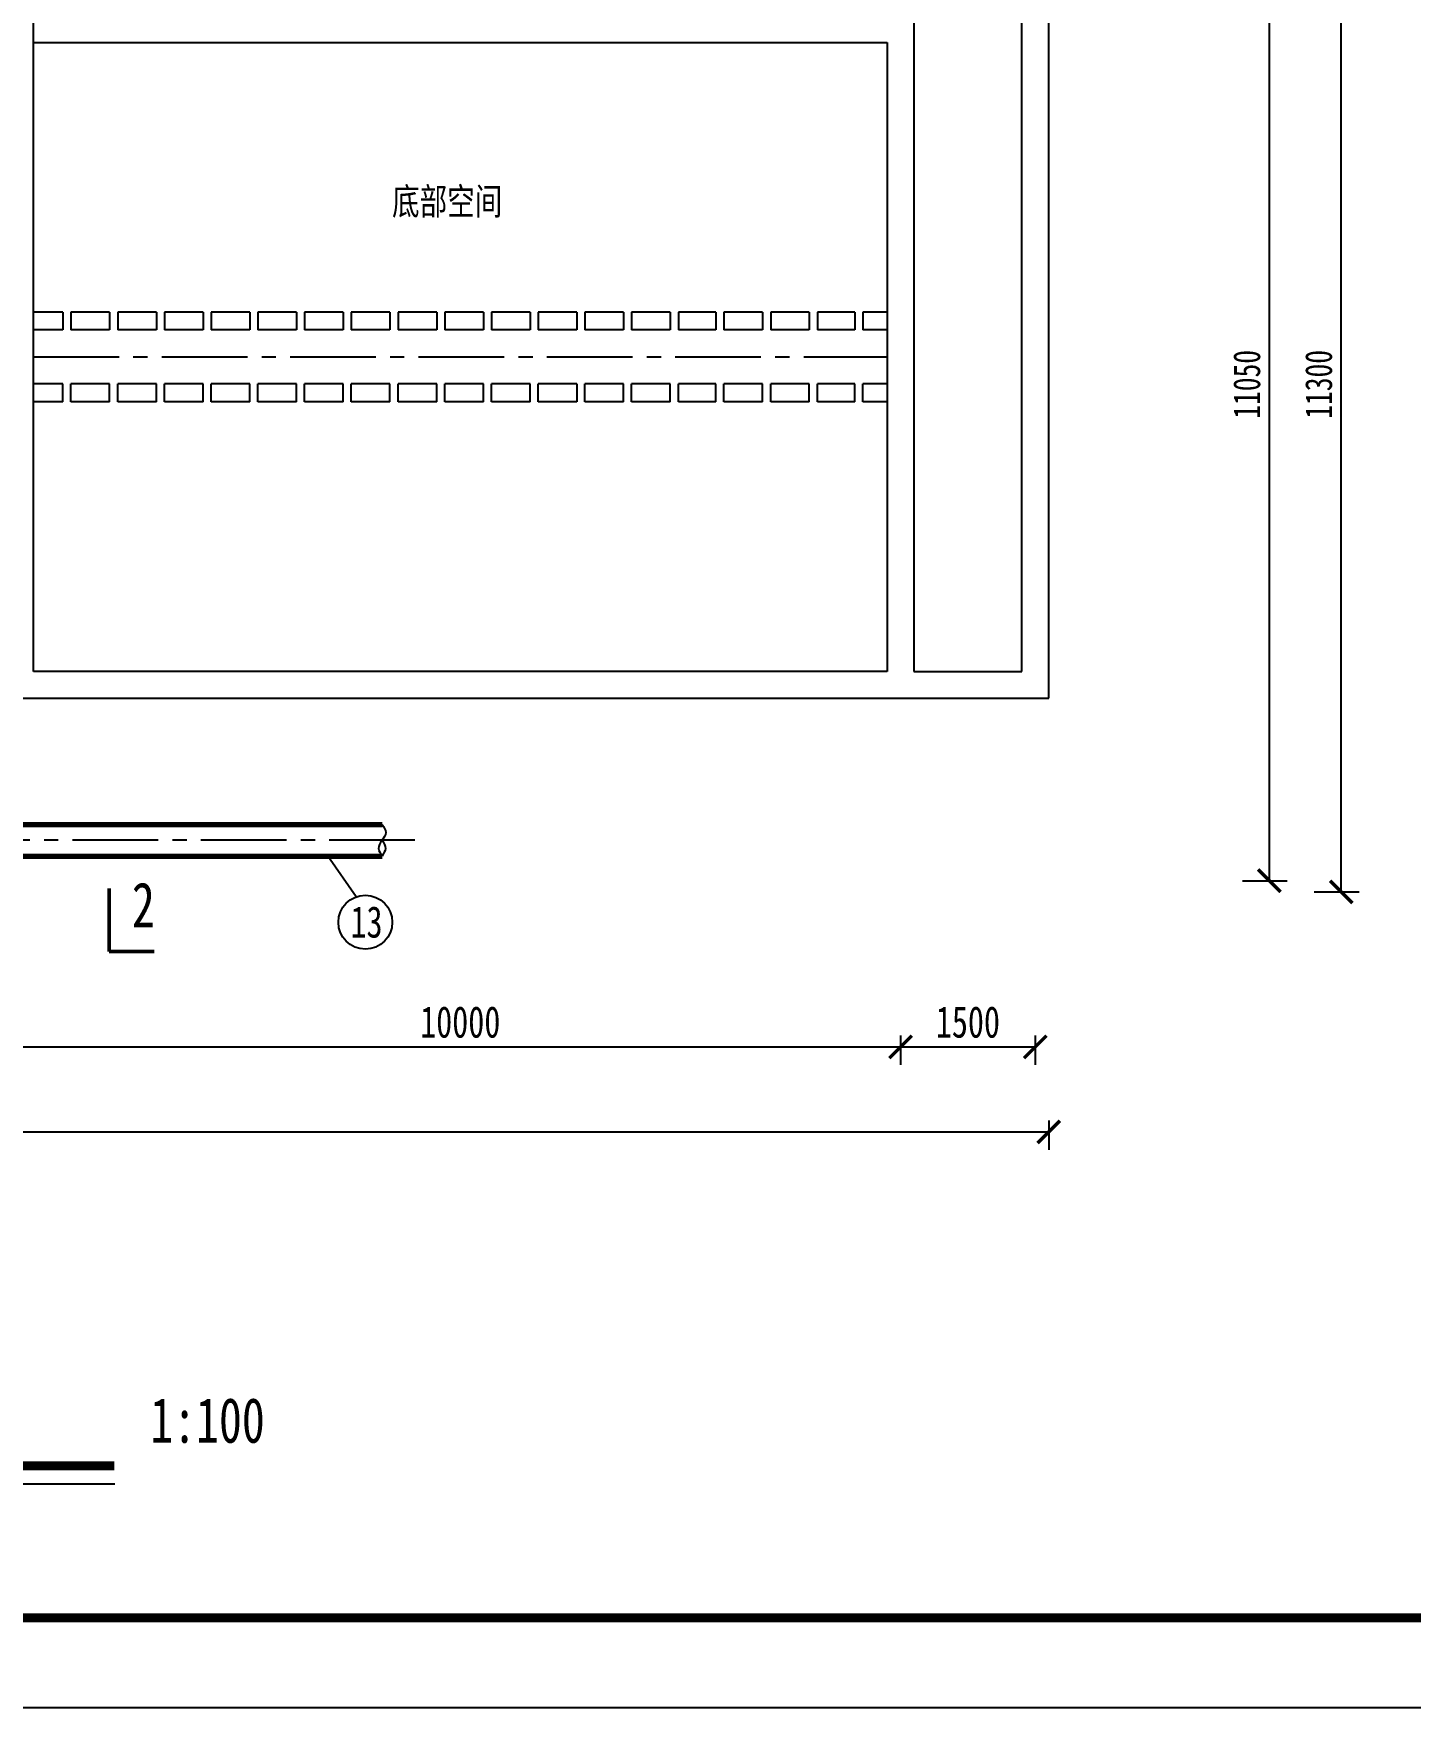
# Model space of a CAD drawing. Header units: millimetres. Extents: x 4237 to 5078, y 1819 to 2413.
# Drawn here: x 4529.2 to 4682.5, y 1819.5 to 2005.8 of the extents above; entities that cross this region are included whole.
import ezdxf
from ezdxf.enums import TextEntityAlignment as Align

# ---------------------------------------------------------------- set-up
doc = ezdxf.new("R2010")
doc.units = ezdxf.units.MM
doc.header["$LTSCALE"] = 0.5
doc.linetypes.add('CENTER2', pattern=[28.575, 19.05, -3.175, 3.175, -3.175])
for name, color, linetype in [('TWT_TITLE', 7, 'Continuous'), ('尺寸标注', 3, 'Continuous'), ('序号', 30, 'Continuous'), ('槽等滤池内部构造', 41, 'Continuous'), ('点划线', 4, 'CENTER2'), ('辅助与打断', 1, 'Continuous')]:
    doc.layers.add(name, color=color, linetype=linetype)
doc.layers.add('空气管线', color=191, linetype='Continuous', lineweight=70)
doc.styles.get("Standard").update_dxf_attribs({"font": '', "width": 0.75})
doc.styles.get('Standard').set_extended_font_data('FangSong_GB2312')

# ---------------------------------------------------------------- blocks, each defined once
blk = doc.blocks.new('_ArchTick')
at = {"color": 0, "linetype": 'ByBlock', "const_width": 0.15}
blk.add_lwpolyline([(-0.5, -0.5), (0.5, 0.5)], dxfattribs=at)
blk = doc.blocks.new('编号')
at = {"layer": '序号'}
blk.add_circle((0, 0), 3, dxfattribs=at)
at = {"layer": '序号', "width": 0.75}
blk.add_attdef('编号', text='', height=3.5, dxfattribs=at).set_placement((0.13, -1.71), align=Align.CENTER)

msp = doc.modelspace()

# ---------------------------------------------------------------- linework, layer by layer
for p, q in [((4627.217, 2078.6), (4627.217, 1986.236)), ((4639.217, 1986.236), (4639.217, 2078.706)), ((4529.217, 1986.236), (4529.217, 2006.809)), ((4529.217, 2004.809), (4624.217, 2004.809)), ((4624.217, 2004.809), (4624.217, 1986.236)), ((4529.217, 1934.809), (4529.217, 1986.236)), ((4624.217, 1986.236), (4624.217, 1934.809)), ((4627.217, 1986.236), (4627.217, 1934.809)), ((4639.217, 1934.809), (4639.217, 1986.236)), ((4624.217, 1934.809), (4529.217, 1934.809)), ((4627.217, 1934.809), (4639.217, 1934.809)), ((4339.217, 1931.809), (4642.217, 1931.809)), ((4456.212, 1844.391), (4538.275, 1844.391))]:
    msp.add_line(p, q)
at = {"color": 3, "transparency": 16777216}
for p, q in [((4625.717, 1894.264), (4625.717, 1891.014)), ((4625.717, 1894.264), (4625.717, 1891.014)), ((4640.717, 1894.264), (4640.717, 1891.014)), ((4527.717, 1893.014), (4625.717, 1893.014)), ((4625.717, 1893.014), (4640.717, 1893.014)), ((4642.217, 1884.802), (4642.217, 1881.552)), ((4339.217, 1883.552), (4642.217, 1883.552))]:
    msp.add_line(p, q, dxfattribs=at)
at = {"color": 0}
msp.add_line((4237.137, 1819.483), (5078.137, 1819.483), dxfattribs=at)
at = {"const_width": 1}
msp.add_lwpolyline([(4456.212, 1846.391), (4538.214, 1846.391)], dxfattribs=at)
msp.add_spline([(4568.008, 1917.759), (4568.433, 1916.879), (4568.008, 1916.009), (4567.625, 1915.086), (4568.008, 1914.259)], degree=3)
msp.add_open_spline([(4568.008, 1916.009), (4568.217, 1915.705), (4568.58, 1915.107), (4568.193, 1914.533), (4568.008, 1914.259)], degree=3, knots=[1.9455889, 1.9455889, 1.9455889, 1.9455889, 2.9453535, 3.8565691, 3.8565691, 3.8565691, 3.8565691])
at = {"layer": 'TWT_TITLE', "color": 0}
msp.add_lwpolyline([(4237.137, 1819.483), (5078.137, 1819.483), (5078.137, 2413.483), (4237.137, 2413.483)], close=True, dxfattribs=at)
at = {"layer": 'TWT_TITLE', "color": 0, "const_width": 1}
msp.add_lwpolyline([(4262.137, 1829.483), (5068.137, 1829.483), (5068.137, 2403.483), (4262.137, 2403.483)], close=True, dxfattribs=at)
at = {"layer": '尺寸标注', "color": 0}
for p, q in [((4642.217, 1931.809), (4642.217, 2151.809)), ((4529.217, 1934.809), (4529.217, 2148.809))]:
    msp.add_line(p, q, dxfattribs=at)
at = {"layer": '尺寸标注'}
for p, q in [((4666.77, 1911.509), (4666.77, 2022.009)), ((4674.77, 1910.259), (4674.77, 2023.259)), ((4663.77, 1911.509), (4668.77, 1911.509)), ((4671.77, 1910.259), (4676.77, 1910.259))]:
    msp.add_line(p, q, dxfattribs=at)
at = {"layer": '序号'}
msp.add_line((4565.115, 1909.702), (4561.962, 1914.259), dxfattribs=at)
at = {"layer": '槽等滤池内部构造'}
for p, q in [((4532.492, 1974.809), (4529.217, 1974.809)), ((4532.492, 1974.809), (4532.492, 1972.809)), ((4532.492, 1974.809), (4532.492, 1972.809)), ((4537.692, 1974.809), (4533.392, 1974.809)), ((4533.392, 1974.809), (4533.392, 1972.809)), ((4533.392, 1974.809), (4533.392, 1973.809)), ((4533.392, 1973.809), (4533.392, 1972.809)), ((4537.692, 1974.809), (4537.692, 1972.809)), ((4537.692, 1974.809), (4537.692, 1972.809)), ((4542.892, 1974.809), (4538.592, 1974.809)), ((4538.592, 1974.809), (4538.592, 1972.809)), ((4542.892, 1974.809), (4542.892, 1972.809)), ((4542.892, 1974.809), (4542.892, 1972.809)), ((4548.092, 1974.809), (4543.792, 1974.809)), ((4543.792, 1974.809), (4543.792, 1972.809)), ((4543.792, 1974.809), (4543.792, 1973.809)), ((4543.792, 1973.809), (4543.792, 1972.809)), ((4548.092, 1974.809), (4548.092, 1972.809)), ((4548.092, 1974.809), (4548.092, 1972.809)), ((4553.292, 1974.809), (4548.992, 1974.809)), ((4548.992, 1974.809), (4548.992, 1972.809)), ((4553.292, 1974.809), (4553.292, 1972.809)), ((4553.292, 1974.809), (4553.292, 1972.809)), ((4558.492, 1974.809), (4554.192, 1974.809)), ((4554.192, 1974.809), (4554.192, 1972.809)), ((4554.192, 1974.809), (4554.192, 1973.809)), ((4554.192, 1973.809), (4554.192, 1972.809)), ((4558.492, 1974.809), (4558.492, 1972.809)), ((4558.492, 1974.809), (4558.492, 1972.809)), ((4563.692, 1974.809), (4559.392, 1974.809)), ((4559.392, 1974.809), (4559.392, 1972.809)), ((4563.692, 1974.809), (4563.692, 1972.809)), ((4568.892, 1974.809), (4564.592, 1974.809)), ((4564.592, 1974.809), (4564.592, 1972.809)), ((4564.592, 1974.809), (4564.592, 1973.809)), ((4564.592, 1973.809), (4564.592, 1972.809)), ((4568.892, 1974.809), (4568.892, 1972.809)), ((4568.892, 1974.809), (4568.892, 1972.809)), ((4574.092, 1974.809), (4569.792, 1974.809)), ((4569.792, 1974.809), (4569.792, 1972.809)), ((4574.092, 1974.809), (4574.092, 1972.809)), ((4574.092, 1974.809), (4574.092, 1972.809)), ((4579.292, 1974.809), (4574.992, 1974.809)), ((4574.992, 1974.809), (4574.992, 1972.809)), ((4574.992, 1974.809), (4574.992, 1973.809)), ((4574.992, 1973.809), (4574.992, 1972.809)), ((4579.292, 1974.809), (4579.292, 1972.809)), ((4579.292, 1974.809), (4579.292, 1972.809)), ((4584.492, 1974.809), (4580.192, 1974.809)), ((4580.192, 1974.809), (4580.192, 1972.809)), ((4584.492, 1974.809), (4584.492, 1972.809)), ((4584.492, 1974.809), (4584.492, 1972.809)), ((4589.692, 1974.809), (4585.392, 1974.809)), ((4585.392, 1974.809), (4585.392, 1972.809)), ((4585.392, 1974.809), (4585.392, 1973.809)), ((4585.392, 1973.809), (4585.392, 1972.809)), ((4589.692, 1974.809), (4589.692, 1972.809)), ((4594.892, 1974.809), (4590.592, 1974.809)), ((4590.592, 1974.809), (4590.592, 1972.809)), ((4594.892, 1974.809), (4594.892, 1972.809)), ((4594.892, 1974.809), (4594.892, 1972.809)), ((4600.092, 1974.809), (4595.792, 1974.809)), ((4595.792, 1974.809), (4595.792, 1972.809)), ((4595.792, 1974.809), (4595.792, 1973.809)), ((4595.792, 1973.809), (4595.792, 1972.809)), ((4600.092, 1974.809), (4600.092, 1972.809)), ((4600.092, 1974.809), (4600.092, 1972.809)), ((4605.167, 1974.809), (4600.992, 1974.809)), ((4600.992, 1974.809), (4600.992, 1972.809)), ((4600.992, 1974.809), (4600.992, 1972.809)), ((4605.167, 1974.809), (4605.167, 1972.809)), ((4610.367, 1974.809), (4606.067, 1974.809)), ((4606.067, 1974.809), (4606.067, 1972.809)), ((4610.367, 1974.809), (4610.367, 1972.809)), ((4610.367, 1974.809), (4610.367, 1972.809)), ((4615.567, 1974.809), (4611.267, 1974.809)), ((4611.267, 1974.809), (4611.267, 1972.809)), ((4611.267, 1974.809), (4611.267, 1973.809)), ((4611.267, 1973.809), (4611.267, 1972.809)), ((4615.567, 1974.809), (4615.567, 1972.809)), ((4615.567, 1974.809), (4615.567, 1972.809)), ((4620.642, 1974.809), (4616.467, 1974.809)), ((4616.467, 1974.809), (4616.467, 1972.809)), ((4616.467, 1974.809), (4616.467, 1972.809)), ((4620.642, 1974.809), (4620.642, 1972.809)), ((4620.642, 1974.809), (4620.642, 1972.809)), ((4624.217, 1974.809), (4621.542, 1974.809)), ((4621.542, 1974.809), (4621.542, 1972.809)), ((4621.542, 1974.809), (4621.542, 1972.809)), ((4532.492, 1972.809), (4529.217, 1972.809)), ((4537.692, 1972.809), (4533.392, 1972.809)), ((4542.892, 1972.809), (4538.592, 1972.809)), ((4548.092, 1972.809), (4543.792, 1972.809)), ((4553.292, 1972.809), (4548.992, 1972.809)), ((4558.492, 1972.809), (4554.192, 1972.809)), ((4563.692, 1972.809), (4559.392, 1972.809)), ((4568.892, 1972.809), (4564.592, 1972.809)), ((4574.092, 1972.809), (4569.792, 1972.809)), ((4579.292, 1972.809), (4574.992, 1972.809)), ((4584.492, 1972.809), (4580.192, 1972.809)), ((4589.692, 1972.809), (4585.392, 1972.809)), ((4594.892, 1972.809), (4590.592, 1972.809)), ((4600.092, 1972.809), (4595.792, 1972.809)), ((4605.167, 1972.809), (4600.992, 1972.809)), ((4610.367, 1972.809), (4606.067, 1972.809)), ((4615.567, 1972.809), (4611.267, 1972.809)), ((4620.642, 1972.809), (4616.467, 1972.809)), ((4624.217, 1972.809), (4621.542, 1972.809)), ((4532.492, 1966.809), (4529.217, 1966.809)), ((4532.492, 1964.809), (4532.492, 1966.809)), ((4532.492, 1964.809), (4532.492, 1966.809)), ((4537.692, 1966.809), (4533.392, 1966.809)), ((4533.392, 1964.809), (4533.392, 1966.809)), ((4533.392, 1965.809), (4533.392, 1966.809)), ((4533.392, 1964.809), (4533.392, 1965.809)), ((4537.692, 1964.809), (4537.692, 1966.809)), ((4537.692, 1964.809), (4537.692, 1966.809)), ((4542.892, 1966.809), (4538.592, 1966.809)), ((4538.592, 1964.809), (4538.592, 1966.809)), ((4542.892, 1964.809), (4542.892, 1966.809)), ((4542.892, 1964.809), (4542.892, 1966.809)), ((4548.092, 1966.809), (4543.792, 1966.809)), ((4543.792, 1964.809), (4543.792, 1966.809)), ((4543.792, 1965.809), (4543.792, 1966.809)), ((4543.792, 1964.809), (4543.792, 1965.809)), ((4548.092, 1964.809), (4548.092, 1966.809)), ((4548.092, 1964.809), (4548.092, 1966.809)), ((4553.292, 1966.809), (4548.992, 1966.809)), ((4548.992, 1964.809), (4548.992, 1966.809)), ((4553.292, 1964.809), (4553.292, 1966.809)), ((4553.292, 1964.809), (4553.292, 1966.809)), ((4558.492, 1966.809), (4554.192, 1966.809)), ((4554.192, 1964.809), (4554.192, 1966.809)), ((4554.192, 1965.809), (4554.192, 1966.809)), ((4554.192, 1964.809), (4554.192, 1965.809)), ((4558.492, 1964.809), (4558.492, 1966.809)), ((4558.492, 1964.809), (4558.492, 1966.809)), ((4563.692, 1966.809), (4559.392, 1966.809)), ((4559.392, 1964.809), (4559.392, 1966.809)), ((4563.692, 1964.809), (4563.692, 1966.809)), ((4568.892, 1966.809), (4564.592, 1966.809)), ((4564.592, 1964.809), (4564.592, 1966.809)), ((4564.592, 1965.809), (4564.592, 1966.809)), ((4564.592, 1964.809), (4564.592, 1965.809)), ((4568.892, 1964.809), (4568.892, 1966.809)), ((4568.892, 1964.809), (4568.892, 1966.809)), ((4574.092, 1966.809), (4569.792, 1966.809)), ((4569.792, 1964.809), (4569.792, 1966.809)), ((4574.092, 1964.809), (4574.092, 1966.809)), ((4574.092, 1964.809), (4574.092, 1966.809)), ((4579.292, 1966.809), (4574.992, 1966.809)), ((4574.992, 1964.809), (4574.992, 1966.809)), ((4574.992, 1965.809), (4574.992, 1966.809)), ((4574.992, 1964.809), (4574.992, 1965.809)), ((4579.292, 1964.809), (4579.292, 1966.809)), ((4579.292, 1964.809), (4579.292, 1966.809)), ((4584.492, 1966.809), (4580.192, 1966.809)), ((4580.192, 1964.809), (4580.192, 1966.809)), ((4584.492, 1964.809), (4584.492, 1966.809)), ((4584.492, 1964.809), (4584.492, 1966.809)), ((4589.692, 1966.809), (4585.392, 1966.809)), ((4585.392, 1964.809), (4585.392, 1966.809)), ((4585.392, 1965.809), (4585.392, 1966.809)), ((4585.392, 1964.809), (4585.392, 1965.809)), ((4589.692, 1966.809), (4589.692, 1964.809)), ((4594.892, 1966.809), (4590.592, 1966.809)), ((4590.592, 1964.809), (4590.592, 1966.809)), ((4594.892, 1964.809), (4594.892, 1966.809)), ((4594.892, 1964.809), (4594.892, 1966.809)), ((4600.092, 1966.809), (4595.792, 1966.809)), ((4595.792, 1964.809), (4595.792, 1966.809)), ((4595.792, 1965.809), (4595.792, 1966.809)), ((4595.792, 1964.809), (4595.792, 1965.809)), ((4600.092, 1964.809), (4600.092, 1966.809)), ((4600.092, 1964.809), (4600.092, 1966.809)), ((4605.167, 1966.809), (4600.992, 1966.809)), ((4600.992, 1964.809), (4600.992, 1966.809)), ((4600.992, 1964.809), (4600.992, 1966.809)), ((4605.167, 1964.809), (4605.167, 1966.809)), ((4610.367, 1966.809), (4606.067, 1966.809)), ((4606.067, 1964.809), (4606.067, 1966.809)), ((4610.367, 1964.809), (4610.367, 1966.809)), ((4610.367, 1964.809), (4610.367, 1966.809)), ((4615.567, 1966.809), (4611.267, 1966.809)), ((4611.267, 1964.809), (4611.267, 1966.809)), ((4611.267, 1965.809), (4611.267, 1966.809)), ((4611.267, 1964.809), (4611.267, 1965.809)), ((4615.567, 1964.809), (4615.567, 1966.809)), ((4615.567, 1964.809), (4615.567, 1966.809)), ((4620.642, 1966.809), (4616.467, 1966.809)), ((4616.467, 1964.809), (4616.467, 1966.809)), ((4616.467, 1964.809), (4616.467, 1966.809)), ((4620.642, 1964.809), (4620.642, 1966.809)), ((4620.642, 1964.809), (4620.642, 1966.809)), ((4624.217, 1966.809), (4621.542, 1966.809)), ((4621.542, 1964.809), (4621.542, 1966.809)), ((4621.542, 1964.809), (4621.542, 1966.809)), ((4532.492, 1964.809), (4529.217, 1964.809)), ((4537.692, 1964.809), (4533.392, 1964.809)), ((4542.892, 1964.809), (4538.592, 1964.809)), ((4548.092, 1964.809), (4543.792, 1964.809)), ((4553.292, 1964.809), (4548.992, 1964.809)), ((4558.492, 1964.809), (4554.192, 1964.809)), ((4563.692, 1964.809), (4559.392, 1964.809)), ((4568.892, 1964.809), (4564.592, 1964.809)), ((4574.092, 1964.809), (4569.792, 1964.809)), ((4579.292, 1964.809), (4574.992, 1964.809)), ((4584.492, 1964.809), (4580.192, 1964.809)), ((4589.692, 1964.809), (4585.392, 1964.809)), ((4594.892, 1964.809), (4590.592, 1964.809)), ((4600.092, 1964.809), (4595.792, 1964.809)), ((4605.167, 1964.809), (4600.992, 1964.809)), ((4610.367, 1964.809), (4606.067, 1964.809)), ((4615.567, 1964.809), (4611.267, 1964.809)), ((4620.642, 1964.809), (4616.467, 1964.809)), ((4624.217, 1964.809), (4621.542, 1964.809))]:
    msp.add_line(p, q, dxfattribs=at)
at = {"layer": '点划线'}
for p, q in [((4529.217, 1969.809), (4624.217, 1969.809)), ((4571.667, 1916.009), (4461.265, 1916.009))]:
    msp.add_line(p, q, dxfattribs=at)
at = {"layer": '空气管线'}
for p, q in [((4522.917, 1917.759), (4568.008, 1917.759)), ((4522.917, 1914.259), (4568.008, 1914.259))]:
    msp.add_line(p, q, dxfattribs=at)
at = {"layer": '辅助与打断', "lineweight": 50}
for p, q in [((4537.653, 1910.647), (4537.653, 1903.647)), ((4537.653, 1903.647), (4542.653, 1903.647))]:
    msp.add_line(p, q, dxfattribs=at)

# ---------------------------------------------------------------- block references
at = {"color": 3, "xscale": 2.5, "yscale": 2.5, "zscale": 2.5, "rotation": 180}
msp.add_blockref('_ArchTick', (4625.717, 1893.014), dxfattribs=at)
at = {"color": 3, "xscale": 2.5, "yscale": 2.5, "zscale": 2.5}
for p in [(4625.717, 1893.014), (4640.717, 1893.014), (4642.217, 1883.552)]:
    msp.add_blockref('_ArchTick', p, dxfattribs=at)
at = {"layer": '尺寸标注', "xscale": 2.5, "yscale": 2.5, "zscale": 2.5, "rotation": 270}
for p in [(4666.77, 1911.509), (4674.77, 1910.259)]:
    msp.add_blockref('_ArchTick', p, dxfattribs=at)
at = {"layer": '序号'}
msp.add_blockref('编号', (4566.153, 1906.887), dxfattribs=at).add_auto_attribs({'编号': '13'})

# ---------------------------------------------------------------- texts
at = {"width": 0.75}
msp.add_text('1:100', height=5, dxfattribs=at).set_placement((4542.208, 1848.954))
at = {"insert": (4581.401, 1988.625), "char_height": 3, "width": 28.0293, "attachment_point": 3}
msp.add_mtext('底部空间', dxfattribs=at)
at = {"color": 3, "transparency": 16777216, "char_height": 3.5, "attachment_point": 5}
for s, insert in [('10000', (4576.717, 1895.764)), ('1500', (4633.217, 1895.764))]:
    msp.add_mtext(s, dxfattribs=dict(at, insert=insert))
at = {"layer": '尺寸标注', "char_height": 3, "attachment_point": 5, "rotation": 90}
for s, insert in [('11050', (4664.27, 1966.759)), ('11300', (4672.27, 1966.759))]:
    msp.add_mtext(s, dxfattribs=dict(at, insert=insert))
at = {"layer": '辅助与打断', "insert": (4540.171, 1911.324), "char_height": 5, "width": 6.38609, "attachment_point": 1}
msp.add_mtext('2', dxfattribs=at)

doc.saveas('drawing.dxf')
